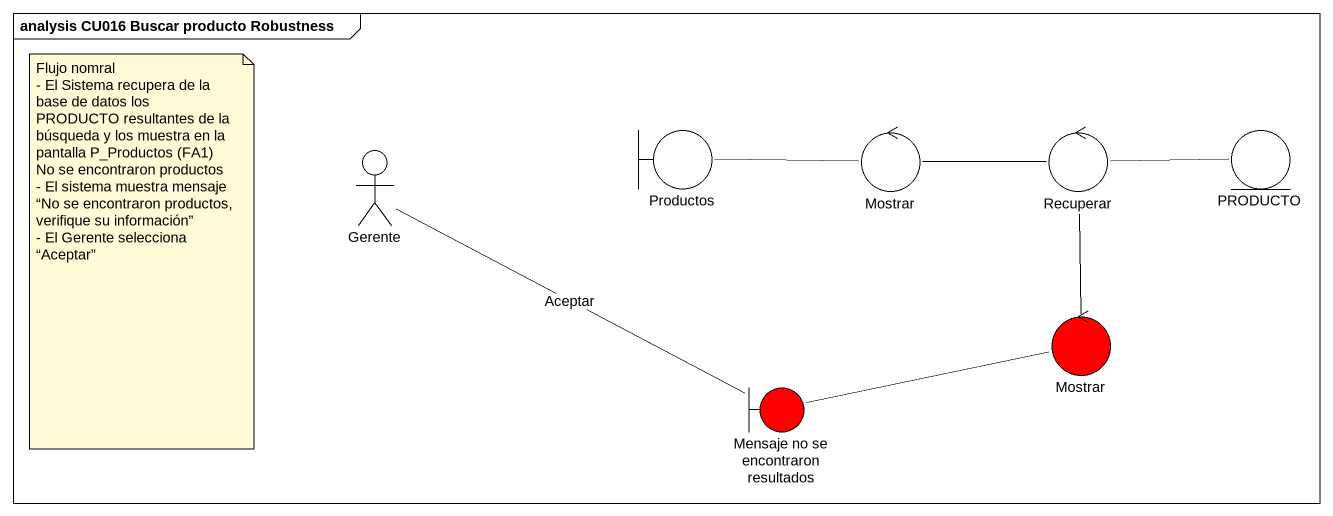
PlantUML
@startuml
mainframe analysis CU016 Buscar producto Robustness
boundary Productos
control Mostrar
control Recuperar
entity PRODUCTO
actor Gerente
control "Mostrar" as Mostrar_2 #FF0000
boundary "Mensaje no se encontraron resultados" as Mensaje_no_se_encontraron #FF0000
Mostrar -left- Productos
Recuperar -left- Mostrar
Recuperar -- Mostrar_2
PRODUCTO -left- Recuperar
Gerente -right- Mensaje_no_se_encontraron : Aceptar
Mostrar_2 -left- Mensaje_no_se_encontraron
note as N1
  Flujo nomral
  - El Sistema recupera de la base de datos los PRODUCTO resultantes de la búsqueda y los muestra en la pantalla P_Productos (FA1)
  No se encontraron productos
  - El sistema muestra mensaje “No se encontraron productos, verifique su información”
  - El Gerente selecciona “Aceptar”
end note
@enduml
